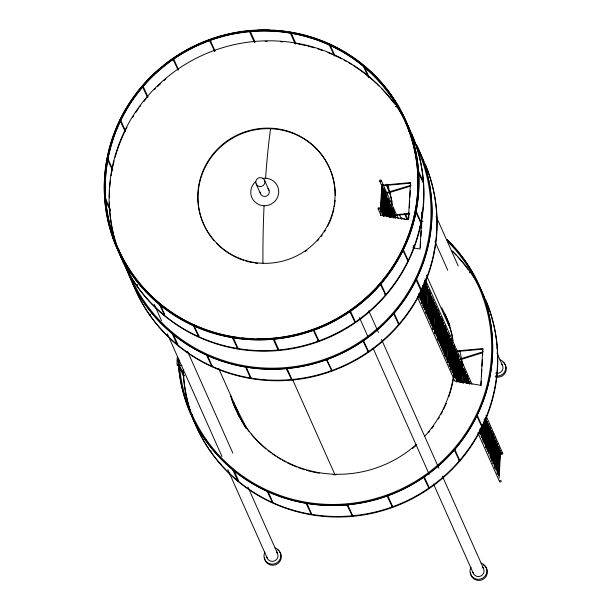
<?xml version="1.0" encoding="UTF-8"?>
<svg xmlns="http://www.w3.org/2000/svg" width="611" height="611" viewBox="0 0 611 611"><rect width="100%" height="100%" fill="white"/><g stroke="black" fill="none" stroke-linecap="round" stroke-linejoin="round"><path stroke-width="0.92" d="M264.051 205.922L264.013 206.663A113.18 10.746 -87.8 0 0 262.944 263.173M109.957 210.436L110.278 210.894M164.084 314.963L164.703 315.345M192.564 415.113L191.907 415.457L192.137 414.762M206.312 354.685L211.696 366.042L211.941 365.538L207.457 355.449M210.574 451.231C211.773 449.948 209.183 450.971 211.062 451.682M236.908 409.194L246.424 427.753M245.996 366.547L250.861 377.476L250.365 378.026L250.793 378.385M266.984 490.961L272.376 502.318L272.621 501.814L268.13 491.733M311.045 514.202L311.259 514.622M332.063 370.587L331.498 370.984M380.386 211.406L381.898 184.583M380.691 215.546L380.554 213.14M380.714 210.344L382.119 185.186M380.951 211.421L382.463 184.606M380.943 212.46L382.455 185.645M381.898 213.758L383.403 187.974M382.356 215.63L383.868 188.807M382.402 215.736L383.914 188.921M383.456 216.218L384.815 191.144M383.968 216.126L385.381 191.159M384.021 216.241L385.373 192.198M385.121 215.798L386.274 194.42M385.686 215.82L386.786 195.367M386.694 216.187L387.68 198.621M386.74 216.302L387.733 198.728M387.305 216.317L388.245 198.644M388.306 216.691L389.192 200.973M388.359 216.806L389.245 201.08M388.917 216.821L389.757 200.996M389.925 217.195L390.65 204.25M390.024 216.378L390.704 204.357M390.536 217.325L391.162 205.197M391.59 216.775L392.063 208.45M391.636 216.882L392.163 207.633M392.201 216.905L392.621 208.473M393.255 217.386L393.568 210.803M393.713 218.226L394.133 210.826M393.82 217.409L394.133 211.857M394.874 217.89L395.027 214.079M395.134 217.547L395.241 215.683M395.378 218.089L395.538 215.026M395.432 217.913L395.592 215.141M393.705 314.069L398.7 324.388L398.945 323.883L394.08 312.962C392.82 312.007 393.713 314.497 394.08 312.962M383.066 185.102L410.477 182.605L408.385 219.723L380.454 215.003M408.683 219.318L409.057 212.659M409.324 207.9L409.698 201.233M409.92 197.429L410.294 190.769M410.561 186.011L410.477 182.605M392.743 506.863L391.964 507.038M420.33 247.684L420.651 242.032M420.964 236.388L421.285 230.744M421.552 226.032L421.819 221.327M422.132 215.683L422.048 212.315L419.978 249.021L412.708 247.791M418.321 296.618L418.482 293.838M419.047 293.86L418.833 297.565M419.833 298.97L420.253 291.569M420.345 299.917L420.704 290.5M420.399 300.024L420.918 290.775M421.292 303.277L422.132 287.453M421.804 303.193L422.797 285.62M421.857 303.3L422.843 285.734M422.751 305.523L424.057 282.404M424.729 280.579L423.263 307.501L424.775 280.686M424.21 308.799L425.676 282.908M424.721 309.746L426.287 283.038M424.775 309.853L426.234 283.962M425.623 313L427.135 286.185M426.18 314.054L427.647 287.132M427.135 315.352L428.639 289.576M427.593 317.224L429.159 289.484M428.594 318.629L430.052 292.738M428.639 318.743L430.045 293.776M429.151 319.69L430.618 292.761M430.052 321.913L431.511 296.014L430.152 321.096M432.023 296.961L430.511 323.784M431.511 325.189L432.916 300.222M431.61 324.372L432.97 300.329M432.069 326.243L433.581 299.428M432.916 329.39L434.429 302.575M432.962 329.497L434.474 302.682M433.527 329.52L434.94 303.522M434.429 331.742L435.933 305.958M434.887 333.614L436.399 306.798M434.933 333.721L436.445 306.905M435.933 335.126L437.346 309.128M436.399 335.966L437.911 309.151M436.445 336.073L437.904 310.182M437.293 339.22L438.805 312.404M439.317 313.351L437.85 340.274L439.362 313.458M438.805 341.572L440.21 316.605M439.263 343.443L440.775 316.628M439.362 342.634L440.829 316.735M440.264 345.887L441.722 318.957M440.821 345.91L442.288 318.98M441.722 348.133L443.181 322.234M441.822 347.315L443.235 322.348M442.234 350.111L443.693 323.181M443.181 351.409L444.64 325.518M443.281 350.592L444.64 326.549M443.639 353.28L445.205 325.533M444.587 355.61L446.106 328.794M444.739 353.868L446.152 328.901M445.152 356.664L446.61 329.741M446.099 357.962L447.565 332.071M446.206 357.145L447.558 333.102M446.61 359.94L448.069 333.018M447.558 362.27L449.024 335.347M448.069 362.186L449.581 335.37M448.123 362.292L449.581 336.401M448.97 365.439L450.483 338.624M449.475 366.386L450.994 339.571M449.528 366.493L451.04 339.678M450.475 367.791L451.888 342.824M450.941 369.663L452.453 342.847M450.987 369.777L452.552 342.03M451.888 371.992L453.4 345.177M452.445 372.015L453.958 345.2M452.445 373.054L453.958 346.231M453.347 375.276L454.859 348.453M453.904 376.33L455.371 349.4M454.5 377.109L455.966 351.027M454.737 377.659L455.157 370.205M455.371 366.478L455.791 359.024M455.951 356.228L456.157 352.501M454.905 377.735L456.364 351.844M455.416 378.683L456.829 352.677M456.264 381.829L457.776 355.014M456.417 380.088L457.822 355.121M456.539 380.019L456.7 377.193M456.967 372.481L457.341 365.882M456.875 381.959L458.342 355.029M457.929 381.409L459.182 359.215M457.983 381.516L459.235 359.321M458.54 381.539L459.747 359.237M459.548 381.913L460.694 361.567M459.594 382.02L460.74 361.674M460.159 382.043L461.259 361.59M461.16 382.41L462.153 364.843M461.213 382.524L462.199 364.95M461.771 382.547L462.718 364.866M462.825 383.028L463.558 369.044M463.344 382.937L464.123 369.067M463.39 383.044L464.169 369.174M464.497 382.601L465.07 371.396M465.009 382.517L465.635 371.419M465.055 382.623L465.628 372.45M466.109 383.105L466.529 374.673M466.628 383.021L467.14 374.81M466.674 383.128L467.094 375.734M467.675 383.502L468.041 378.064M468.24 383.525L468.5 378.896M468.286 383.632L468.553 379.011M469.294 384.006L469.5 381.34M469.905 384.136L470.012 381.249M481.163 381.134L480.895 385.846L482.728 348.591L456.891 350.943M481.43 376.429L481.796 369.846M482.01 366.081L482.385 359.489M482.652 354.785L482.728 348.591M479.666 433.344L479.971 428.83M480.17 434.291L480.437 429.663M480.223 434.398L480.59 427.921M481.17 436.728L481.644 427.372M481.636 437.568L482.262 426.47M481.682 437.675L482.415 424.729M482.583 439.897L483.576 422.331M484.347 418.65L483.041 441.768M484.042 443.174L485.447 418.207M484.141 442.356L485.501 418.314M484.599 444.228L486.112 417.412M485.447 447.374L486.906 421.483M485.493 447.489L486.959 421.59M486.058 447.504L487.471 421.506M486.959 449.727L488.418 423.835L487.059 448.917M487.418 451.598L488.93 424.782M488.418 453.003L489.877 427.112M488.517 452.193L489.877 428.151M488.976 454.065L490.488 427.242M489.877 456.287L491.336 430.388M491.847 431.335L490.381 458.265L491.901 431.45M491.336 459.564L492.794 433.673M491.794 461.435L493.405 433.802M491.893 460.618L493.36 434.727M492.794 463.871L494.253 436.949M493.306 463.787L494.818 436.972M493.352 463.894L494.818 438.003M494.253 466.117L495.765 440.332M494.711 467.988L496.224 441.173M494.765 468.095L496.277 441.279M495.712 469.393L497.178 443.502M496.269 470.447L497.736 443.525M497.117 473.594L498.637 446.778M497.278 471.852L498.683 446.885M497.682 474.648L499.141 447.726M498.629 475.946L500.096 450.055M498.736 475.137L500.088 451.094M499.141 477.932L500.6 451.002M265.602 178.412L265.648 177.694A113.18 10.746 -87.8 0 1 270.566 128.952M131.884 278.944L131.159 279.105L131.663 278.517M149.993 314.848L150.581 315.337M198.415 336.363L193.244 325.189L193.488 324.685L198.865 335.836L198.323 336.546L198.858 336.875M418.604 173.241L422.85 181.879L423.095 181.375L418.237 170.446C416.931 169.499 417.893 171.989 418.237 170.446M428.097 172.462L427.517 171.981M415.763 278.799L416.259 279.326L416.381 278.662M476.404 415.175L477.176 415.106L482.041 426.027L481.796 426.531L476.42 415.373M142.684 87.167L147.564 97.325M118.427 249.555L118.862 250.174M118.855 249.433L118.236 249.571L118.274 248.952M237.962 348.598L237.221 348.568M245.316 366.432L250.411 377.995M423.095 161.021L422.759 160.38L422.529 161.075M291.974 379.706L291.287 379.775M318.866 341.228L318.132 341.198M238.007 480.613L237.985 481.094M434.146 252.122L434.108 251.564M272.918 502.509L272.231 502.57M306.653 503.128L305.92 503.097L311.289 514.256L311.534 513.752L306.676 502.822M465.284 261.615L465.063 260.973L464.658 261.584M469.546 272.032L469.775 272.674L470.18 272.055A157.898 154.331 -24 0 1 473.815 277.493M352.654 515.99L351.913 515.959M457.563 360.513L457.593 360.039M131.671 279.044L131.632 279.662M395.653 106.238L395.806 106.948L396.256 106.421M177.411 344.268L177.305 344.818L177.862 344.91M178.687 364.568L178.74 365.241M212.185 366.317L211.551 366.295L211.75 365.699M245.928 366.936L245.248 366.821M497.018 348.201L497.056 347.575M459.663 460.984L459.182 461.091M423.087 182.406L423.133 181.681M192.793 415.961L192.19 415.778M206.006 440.241L205.388 439.851L206.044 439.615M238.534 481.185L238.053 481.17M494.65 388.512L494.597 387.756M387.069 495.269L387.672 495.452L392.529 506.374L392.285 506.878L386.916 495.72L387.427 495.956L387.672 495.452M457.127 359.894L458.93 359.329M460.725 358.772L483.186 351.73M457.395 360.627L459.189 360.07M460.984 359.505L482.553 352.746M381.18 194.252L384.8 193.152M386.61 192.61L411.058 185.225M381.44 194.985L385.067 193.893M386.878 193.343L410.416 186.233M368.7 77.146L369.166 77.291M414.609 143.134L414.976 142.707L414.548 142.348M137.162 285.062L137.116 285.841M420.719 222.702L421.086 222.274L420.658 221.915M488.441 308.967L488.487 308.188M326.488 358.94L331.857 370.098L331.613 370.602L326.243 359.444M476.832 415.633L477.176 415.106M481.781 427.028L482.148 426.608L481.72 426.249M383.311 185.652L410.722 183.155M396.218 214.667L409.133 213.491M396.463 215.209L409.378 214.033M457.135 351.485L482.965 349.133M334.561 55.647L334.965 55.899M407.843 261.187L408.247 260.576M368.112 352.219L368.517 351.608M177.327 365.172L182.055 365.355M267.351 490.633L267.74 491.191L266.999 491.16M389.077 216.966L390.933 217.279M454.286 380.836L480.651 385.297M147.381 97.47L147.931 96.973L143.066 86.052C141.798 85.105 142.691 87.594 143.066 86.052M363.247 340.113L368.418 351.287L368.173 351.791L362.797 340.632L363.308 340.869L363.553 340.365M206.778 354.365L207.007 354.999L206.327 354.884M187.226 404.612L186.997 403.978L187.699 404.192M347.369 504.159L346.819 504.655L352.196 515.814L352.44 515.302L347.575 504.38L347.331 504.885L346.819 504.655M483.637 296.694L483.767 297.297L483.141 297.274M421.254 290.004L421.437 290.531L420.819 290.668M120.291 121.261L125.286 131.579L125.53 131.075L120.665 120.146C119.405 119.198 120.298 121.688 120.665 120.146M385.266 295.205L385.854 294.67M398.425 324.762L398.983 324.708L398.945 324.158M326.358 359.612L326.992 359.176M482.041 426.027L481.529 425.798L481.285 426.302M355.289 321.974L355.251 322.593L354.693 322.501M286.849 368.013L286.147 368.38L291.516 379.53L291.76 379.026L286.895 368.105L286.651 368.609L286.147 368.38M368.975 76.849C367.707 75.901 368.601 78.391 368.975 76.849L365.233 68.447M423.095 181.375L422.591 181.139L422.346 181.643M363.354 66.194C364.622 67.149 363.728 64.659 363.354 66.194L368.219 77.123M329.864 44.443L329.352 44.213L329.108 44.718L334.484 55.876L334.729 55.372L329.864 44.443L329.619 44.947L329.108 44.718M415.961 210.719C414.701 209.764 415.595 212.254 415.961 210.719L420.826 221.64L420.582 222.144L415.961 212.666M334.729 55.372L334.217 55.135L333.973 55.639M420.826 221.64L420.315 221.411L420.07 221.915M403.191 249.212C401.931 248.265 402.825 250.747 403.191 249.212L408.056 260.133L407.812 260.637L402.817 250.319M295.854 43.442C294.586 42.495 295.48 44.985 295.854 43.442L291.363 33.361M408.056 260.133L407.552 259.904L407.308 260.408M290.233 32.795C291.5 33.742 290.607 31.253 290.233 32.795L295.098 43.717M421.361 289.751C420.047 288.804 421.032 291.287 421.361 289.751L416.503 278.822M380.798 283.305C379.546 282.374 380.424 284.841 380.798 283.305L385.663 294.235L385.419 294.739L380.416 284.421M254.993 41.892C253.733 40.945 254.627 43.434 254.993 41.892L250.502 31.81M385.663 294.235L385.151 293.998L384.907 294.502M249.38 31.237C250.64 32.184 249.746 29.702 249.38 31.237L254.245 42.167M398.945 323.883L398.433 323.654L398.189 324.158M454.752 449.238L454.248 449.001L454.004 449.505L459.373 460.663L459.617 460.159L454.752 449.238L454.508 449.742L454.004 449.505M459.617 460.159L459.113 459.93L458.869 460.434M210.077 39.891C208.817 38.936 209.71 41.426 210.077 39.891L214.942 50.812L214.698 51.316L209.703 40.998M350.302 310.686L349.79 310.449L349.545 310.953L354.922 322.112L355.167 321.607L350.302 310.686L350.057 311.19L349.545 310.953M214.942 50.812L214.438 50.583L214.194 51.087M355.167 321.607L354.655 321.378L354.411 321.882M368.418 351.287L367.906 351.058L367.662 351.562M424.225 476.641L423.721 476.412L423.476 476.916L428.846 488.067L429.09 487.563L424.225 476.641L423.981 477.145L423.476 476.916M429.09 487.563L428.578 487.334L428.334 487.838M173.562 58.679C172.294 57.724 173.188 60.214 173.562 58.679L178.427 69.601L178.183 70.105L173.18 59.786M313.787 329.474C312.519 328.519 313.412 331.009 313.787 329.474L318.644 340.396L318.4 340.9L313.405 330.582M178.427 69.601L177.916 69.371L177.671 69.875M318.644 340.396L318.14 340.167L317.896 340.671M331.857 370.098L331.353 369.869L331.109 370.373M392.529 506.374L392.025 506.145L391.781 506.649M147.931 96.973L147.419 96.744L147.175 97.248M278.593 349.316C277.333 348.369 278.226 350.859 278.593 349.316L274.102 339.235M272.98 338.662C274.24 339.617 273.346 337.127 272.98 338.662L277.845 349.591M291.76 379.026L291.256 378.797L291.012 379.301M352.44 515.302L351.928 515.073L351.684 515.577M125.53 131.075L125.026 130.838L124.781 131.342M232.119 337.112C233.387 338.059 232.493 335.569 232.119 337.112L237.496 348.27L237.74 347.766L233.249 337.677M237.74 347.766L237.228 347.529L236.984 348.033M250.861 377.476L250.357 377.239L250.113 377.743M311.534 513.752L311.03 513.515L310.785 514.019M107.903 158.646C106.658 157.699 107.521 160.181 107.903 158.646L112.76 169.568L112.516 170.072L107.895 160.594M112.76 169.568L112.256 169.339L112.012 169.843M193.244 325.189L193.756 325.419L194 324.915M198.865 335.836L198.354 335.607L198.109 336.111M211.941 365.538L211.437 365.302L211.192 365.806M272.621 501.814L272.109 501.585L271.864 502.089M105.627 198.911C104.366 197.964 105.26 200.454 105.627 198.911L110.492 209.84L110.247 210.344L106.375 202.547M159.754 303.438L159.242 303.201L158.997 303.705L164.374 314.864L164.619 314.36L159.754 303.438L159.509 303.942L158.997 303.705M110.492 209.84L109.98 209.604L109.736 210.108M164.619 314.36L164.107 314.13L163.863 314.634M177.664 344.031C176.396 343.084 177.289 345.574 177.664 344.031L173.547 334.79M172.042 333.385C173.31 334.332 172.417 331.842 172.042 333.385L176.907 344.306M184.155 375.673C182.888 374.726 183.781 377.216 184.155 375.673L179.29 364.752M238.336 480.307C237.068 479.36 237.962 481.85 238.336 480.307L233.845 470.226M232.715 469.66C233.982 470.607 233.089 468.118 232.715 469.66L237.58 480.582M436.124 216.34L458.219 265.968M496.987 353.036L502.41 365.233M421.796 211.941L422.568 213.682M434.979 241.544L447.771 270.276M405.635 214.316L407.881 219.357M404.513 213.751L407.132 219.632M386.068 184.568L388.772 190.655M399.617 215.003L401.549 219.349M413.166 245.439L414.327 248.051M426.333 275.003L449.566 327.183M381.241 180.405L398.303 218.738M425.065 278.845L471.998 384.25M485.959 415.61L502.639 453.064M379.729 181.184L396.02 217.768M424.721 282.229L469.714 383.28M486.005 419.872L501.127 453.843M416.122 279.937L420.612 290.019M378.163 208.924L380.493 214.148M417.336 296.908L454.569 380.531M477.84 432.802L499.561 481.583M368.739 310.724L378.43 332.491M381.531 339.456L438.904 468.316M442.395 476.152L483.484 568.444M359.451 317.644L368.372 337.669M373.023 348.117L429.228 474.365M433.497 483.943L473.426 573.622M264.448 180.054L269.008 190.288M256.146 183.934L260.561 193.855M292.608 379.591L334.423 473.51M218.646 368.341L238.389 412.692M187.493 351.256L232.852 453.125M247.967 487.082L277.432 553.253M154.171 304.194L161.541 320.737M167.353 333.797L222.014 456.562M227.827 469.622L267.366 558.431M180.031 368.387L183.399 375.948M459.823 350.714L462.962 365.431M463.749 369.113L465.712 378.308M456.287 353.784L457.265 358.39M500.142 480.383A0.848 0.832 -24 0 1 501.157 481.086A0.848 0.832 -24 0 1 500.34 482.026A0.848 0.832 -24 0 1 499.47 481.163M501.929 452.621A0.848 0.832 -24 0 1 502.685 453.698A0.848 0.832 -24 0 1 501.417 454.156A0.848 0.832 -24 0 1 501.318 452.843M237.297 337.493A156.958 153.414 -24 0 1 114.784 134.504A156.958 153.414 -24 0 1 342.771 51.996A156.958 153.414 -24 0 1 377.079 286.903M375.139 288.995A156.958 153.414 -24 0 1 358.947 303.881M357.45 305.065A156.958 153.414 -24 0 1 274.339 338.242M269.634 338.624A156.958 153.414 -24 0 1 257.246 338.975M253.428 338.884A156.958 153.414 -24 0 1 242.002 338.074M288.919 31.971A157.898 154.331 -24 0 1 418.283 196.459A157.898 154.331 -24 0 1 260.385 339.899A157.898 154.331 -24 0 1 104.764 199.262M104.634 197.399A157.898 154.331 -24 0 1 161.739 66.981M163.931 65.201A157.898 154.331 -24 0 1 253.573 30.413M257.391 30.206A157.898 154.331 -24 0 1 269.879 30.153M273.728 30.336A157.898 154.331 -24 0 1 286.108 31.551M396.34 106.222A157.898 154.331 -24 0 1 336.111 333.43A157.898 154.331 -24 0 1 117.037 246.813M116.166 244.148A157.898 154.331 -24 0 1 197.147 57.808A157.898 154.331 -24 0 1 395.264 104.702M411.684 133.847A157.898 154.331 -24 0 1 321.394 340.579A157.898 154.331 -24 0 1 116.984 246.47M116.128 243.797A157.898 154.331 -24 0 1 109.789 210.558M109.598 207.763A157.898 154.331 -24 0 1 109.377 202.134M109.354 197.406A157.898 154.331 -24 0 1 109.56 190.769M109.812 186.981A157.898 154.331 -24 0 1 110.469 180.375M111.118 175.701A157.898 154.331 -24 0 1 112.073 170.141M112.623 167.383A157.898 154.331 -24 0 1 114.12 160.945M115.105 157.271A157.898 154.331 -24 0 1 124.888 131.51M126.141 128.974A157.898 154.331 -24 0 1 127.012 127.287M132.679 117.335A157.898 154.331 -24 0 1 133.694 115.708M135.795 112.493A157.898 154.331 -24 0 1 138.521 108.544M139.652 106.994A157.898 154.331 -24 0 1 140.79 105.451M143.722 101.678A157.898 154.331 -24 0 1 146.136 98.738M154.293 89.741A157.898 154.331 -24 0 1 155.614 88.404M157.63 86.434A157.898 154.331 -24 0 1 160.372 83.844M163.885 80.713A157.898 154.331 -24 0 1 166.039 78.88M265.296 41.395A157.898 154.331 -24 0 1 267.213 41.357M280.67 41.754A157.898 154.331 -24 0 1 282.588 41.899M297.679 43.893A157.898 154.331 -24 0 1 306.05 45.649M307.906 46.1A157.898 154.331 -24 0 1 314.367 47.872M318.026 49.002A157.898 154.331 -24 0 1 322.547 50.545M327.893 52.561A157.898 154.331 -24 0 1 332.254 54.387M334.836 55.532A157.898 154.331 -24 0 1 341.618 58.832M344.13 60.161A157.898 154.331 -24 0 1 346.62 61.543M348.27 62.482A157.898 154.331 -24 0 1 351.539 64.438M353.158 65.446A157.898 154.331 -24 0 1 367.028 75.321M369.204 77.093A157.898 154.331 -24 0 1 378.957 85.922M381.623 88.618A157.898 154.331 -24 0 1 393.278 102.243M213.942 240.451A68.898 67.34 -24 0 1 243.499 133.03A68.898 67.34 -24 0 1 335.294 195.604M335.095 200.286A68.898 67.34 -24 0 1 334.278 206.762M333.927 208.58A68.898 67.34 -24 0 1 328.917 223.695M328.519 224.535A68.898 67.34 -24 0 1 327.679 226.2M325.373 230.301A68.898 67.34 -24 0 1 324.365 231.905M322.218 235.036A68.898 67.34 -24 0 1 321.08 236.549M318.713 239.466A68.898 67.34 -24 0 1 317.468 240.871M306.89 250.365A68.898 67.34 -24 0 1 305.355 251.449M257.643 263.433A68.898 67.34 -24 0 1 254.856 263.058M252.091 262.57A68.898 67.34 -24 0 1 245.691 260.981M243.888 260.416A68.898 67.34 -24 0 1 237.755 258.063M236.908 257.682A68.898 67.34 -24 0 1 216.462 243.216M483.568 565.083A8.485 8.294 -24 0 1 483.08 579.32A8.485 8.294 -24 0 1 470.485 572.53M481.094 563.082A8.485 8.294 -24 0 1 486.318 573.958A8.485 8.294 -24 0 1 474.9 578.648A8.485 8.294 -24 0 1 470.997 567.222M482.659 567.26A5.659 5.53 -24 0 1 480.994 575.944A5.659 5.53 -24 0 1 472.937 572.263M276.6 552.069A5.659 5.53 -24 0 1 274.942 560.753A5.659 5.53 -24 0 1 266.877 557.072M279.655 551.832A8.485 8.294 -24 0 1 275.683 564.747A8.485 8.294 -24 0 1 264.433 557.339M277.516 549.892A8.485 8.294 -24 0 1 278.677 550.771M275.034 547.884A8.485 8.294 -24 0 1 280.266 558.767A8.485 8.294 -24 0 1 268.84 563.457A8.485 8.294 -24 0 1 264.945 552.031M501.585 364.049A5.659 5.53 -24 0 1 495.62 373.122M504.633 363.805A8.485 8.294 -24 0 1 495.231 376.865M503.09 362.277A8.485 8.294 -24 0 1 504.167 363.255M500.019 359.864A8.485 8.294 -24 0 1 505.518 369.93A8.485 8.294 -24 0 1 495.452 375.956M387.206 184.713A114.876 112.279 -24 0 1 388.405 187.302M386.962 184.163A114.876 112.279 -24 0 1 388.924 188.494M387.175 184.98A114.876 112.279 -24 0 1 391.941 201.347M393.102 207.916A114.876 112.279 -24 0 1 393.866 214.499M386.931 184.438A114.876 112.279 -24 0 1 392.407 204.548M392.995 208.313A114.876 112.279 -24 0 1 393.828 216.775M425.577 165.138A157.898 154.331 -24 0 1 334.102 370.312A157.898 154.331 -24 0 1 130.441 276.92M424.973 163.725A157.898 154.331 -24 0 1 334.752 369.426A157.898 154.331 -24 0 1 130.502 277.257M129.616 274.599A157.898 154.331 -24 0 1 128.501 271.017M418.413 150.138A157.898 154.331 -24 0 1 424.233 161.999M416.931 145.762A157.898 154.331 -24 0 1 331.177 357.802A157.898 154.331 -24 0 1 124.109 261.722M416.175 144.234A157.898 154.331 -24 0 1 332.598 357.427A157.898 154.331 -24 0 1 124.468 262.776M416.748 147.564A156.958 153.414 -24 0 1 331.849 356.541A156.958 153.414 -24 0 1 126.133 264.914M458.372 360.162A114.876 112.279 -24 0 1 457.891 382.051M235.625 407.865A114.876 112.279 -24 0 1 234.754 405.169M443.869 313.405A114.876 112.279 -24 0 1 449.085 323.578M457.67 354.915A114.876 112.279 -24 0 1 457.647 381.508M238.794 416.114A114.876 112.279 -24 0 1 238.046 414.365M235.686 408.209A114.876 112.279 -24 0 1 233.96 402.809M444.098 313.687A114.876 112.279 -24 0 1 449.971 325.648M456.715 353.143A114.158 111.576 -24 0 1 457.043 380.493M245.973 428.426A114.158 111.576 -24 0 1 236.067 407.086M448.184 323.326A114.158 111.576 -24 0 1 449.306 325.923M444.525 313.405A114.876 112.279 -24 0 1 452.614 337.623M453.912 345.139A114.876 112.279 -24 0 1 454.156 347.017M454.905 357.382A114.876 112.279 -24 0 1 454.874 364.064M454.607 368.845A114.876 112.279 -24 0 1 454.24 372.657M453.293 379.255A114.876 112.279 -24 0 1 448.925 396.34M446.29 403.321A114.876 112.279 -24 0 1 443.632 409.225M442.395 411.707A114.876 112.279 -24 0 1 441.089 414.166M439.248 417.412A114.876 112.279 -24 0 1 438.286 419.016M433.619 426.058A114.876 112.279 -24 0 1 431.954 428.326M429.655 431.267A114.876 112.279 -24 0 1 428.479 432.71M416.099 445.45A114.876 112.279 -24 0 1 412.501 448.497M336.019 474.793A114.876 112.279 -24 0 1 333.194 474.701M319.278 473.212A114.876 112.279 -24 0 1 306.569 470.31M304.774 469.775A114.876 112.279 -24 0 1 298.58 467.682M296.847 467.018A114.876 112.279 -24 0 1 290.889 464.505M290.026 464.108A114.876 112.279 -24 0 1 287.46 462.863M285.757 462A114.876 112.279 -24 0 1 282.389 460.175M280.724 459.22A114.876 112.279 -24 0 1 277.447 457.219M275.836 456.18A114.876 112.279 -24 0 1 272.666 454.019M271.116 452.904A114.876 112.279 -24 0 1 268.092 450.597M265.884 448.818A114.876 112.279 -24 0 1 251.121 434.001M249.334 431.778A114.876 112.279 -24 0 1 231.279 397.631M441.722 307.745A114.876 112.279 -24 0 1 453.087 340.831M453.797 345.536A114.876 112.279 -24 0 1 453.889 373.061M453.507 375.895A114.876 112.279 -24 0 1 424.569 436.353M416.557 444.281A114.876 112.279 -24 0 1 230.469 395.279M485.149 298.825A157.898 154.331 -24 0 1 485.89 300.551M486.608 302.285A157.898 154.331 -24 0 1 394.324 506.763A157.898 154.331 -24 0 1 191.121 413.196M189.968 409.637A157.898 154.331 -24 0 1 183.628 376.391M183.384 372.664A157.898 154.331 -24 0 1 183.262 369.854M419.627 226.91A157.898 154.331 -24 0 1 421.285 227.85M452.797 251.763A157.898 154.331 -24 0 1 456.112 255.138M457.41 256.521A157.898 154.331 -24 0 1 468.24 269.581M485.646 300.001A157.898 154.331 -24 0 1 395.424 505.702A157.898 154.331 -24 0 1 191.174 413.532M190.288 410.875A157.898 154.331 -24 0 1 183.056 370.243M401.48 217.852A157.898 154.331 -24 0 1 404.978 219.303M420.215 226.834A157.898 154.331 -24 0 1 421.865 227.773M451.88 250.556A157.898 154.331 -24 0 1 469.638 271.299M474.816 279.082A157.898 154.331 -24 0 1 484.523 297.412M446.939 239.459A157.898 154.331 -24 0 1 398.082 491.458A157.898 154.331 -24 0 1 178.122 359.153M447.015 239.627A157.898 154.331 -24 0 1 398.158 491.618A157.898 154.331 -24 0 1 178.191 359.314M448.275 242.109A156.958 153.414 -24 0 1 396.829 491.007A156.958 153.414 -24 0 1 179.092 360.032M408.148 212.995A156.958 153.414 -24 0 1 409.828 213.85M421.3 220.418A156.958 153.414 -24 0 1 422.888 221.442M177.503 364.866A4.583 0.435 -87.8 0 1 177.037 362.323A4.583 0.435 -87.8 0 1 177.496 356.389M262.783 178.397A14.022 13.709 -24 0 1 274.064 202.088L271.055 204.166A14.022 13.709 -24 0 1 257.101 203.631L254.336 201.34A14.022 13.709 -24 0 1 255.429 181.887M267.809 188.6A4.583 4.483 -24 0 1 266.648 196.047A4.583 4.483 -24 0 1 260.187 192.167M113.241 238.282C113.852 239.733 114.333 237.114 113.241 238.282M126.233 267.885C126.844 269.336 127.325 266.717 126.233 267.885M131.701 273.934C132.312 275.385 132.793 272.766 131.701 273.934M136.566 284.856C137.177 286.307 137.658 283.695 136.566 284.856M144.715 303.575C145.326 305.026 145.808 302.407 144.715 303.575M149.58 314.497C150.191 315.948 150.673 313.336 149.58 314.497M390.628 95.568C391.231 97.019 391.72 94.4 390.628 95.568M409.087 131.22C409.691 132.671 410.18 130.051 409.087 131.22M413.953 142.142C414.556 143.593 415.045 140.981 413.953 142.142M427.265 171.63C427.876 173.081 428.357 170.469 427.265 171.63M487.937 307.906C488.556 309.357 489.006 306.753 487.937 307.906M378.66 209.329A0.848 0.832 -24 0 0 379.752 208.351A0.848 0.832 -24 0 0 378.354 207.923A0.848 0.832 -24 0 0 378.66 209.329M380.225 181.589A0.848 0.832 -24 0 0 381.317 180.612A0.848 0.832 -24 0 0 379.92 180.184A0.848 0.832 -24 0 0 380.225 181.589M232.57 336.615A156.958 153.414 -24 0 0 409.126 131.411A156.958 153.414 -24 0 0 142.966 86.418A156.958 153.414 -24 0 0 232.57 336.615M232.394 337.524A157.898 154.331 -24 0 0 410.012 131.09A157.898 154.331 -24 0 0 142.264 85.83A157.898 154.331 -24 0 0 232.394 337.524M253.687 262.356A68.898 67.34 -24 0 0 331.193 172.287A68.898 67.34 -24 0 0 214.354 152.536A68.898 67.34 -24 0 0 253.687 262.356M259.637 186.523A4.583 4.483 -24 0 0 264.586 180.367A4.583 4.483 -24 0 0 256.773 179.313A4.583 4.483 -24 0 0 259.637 186.523"/></g></svg>
